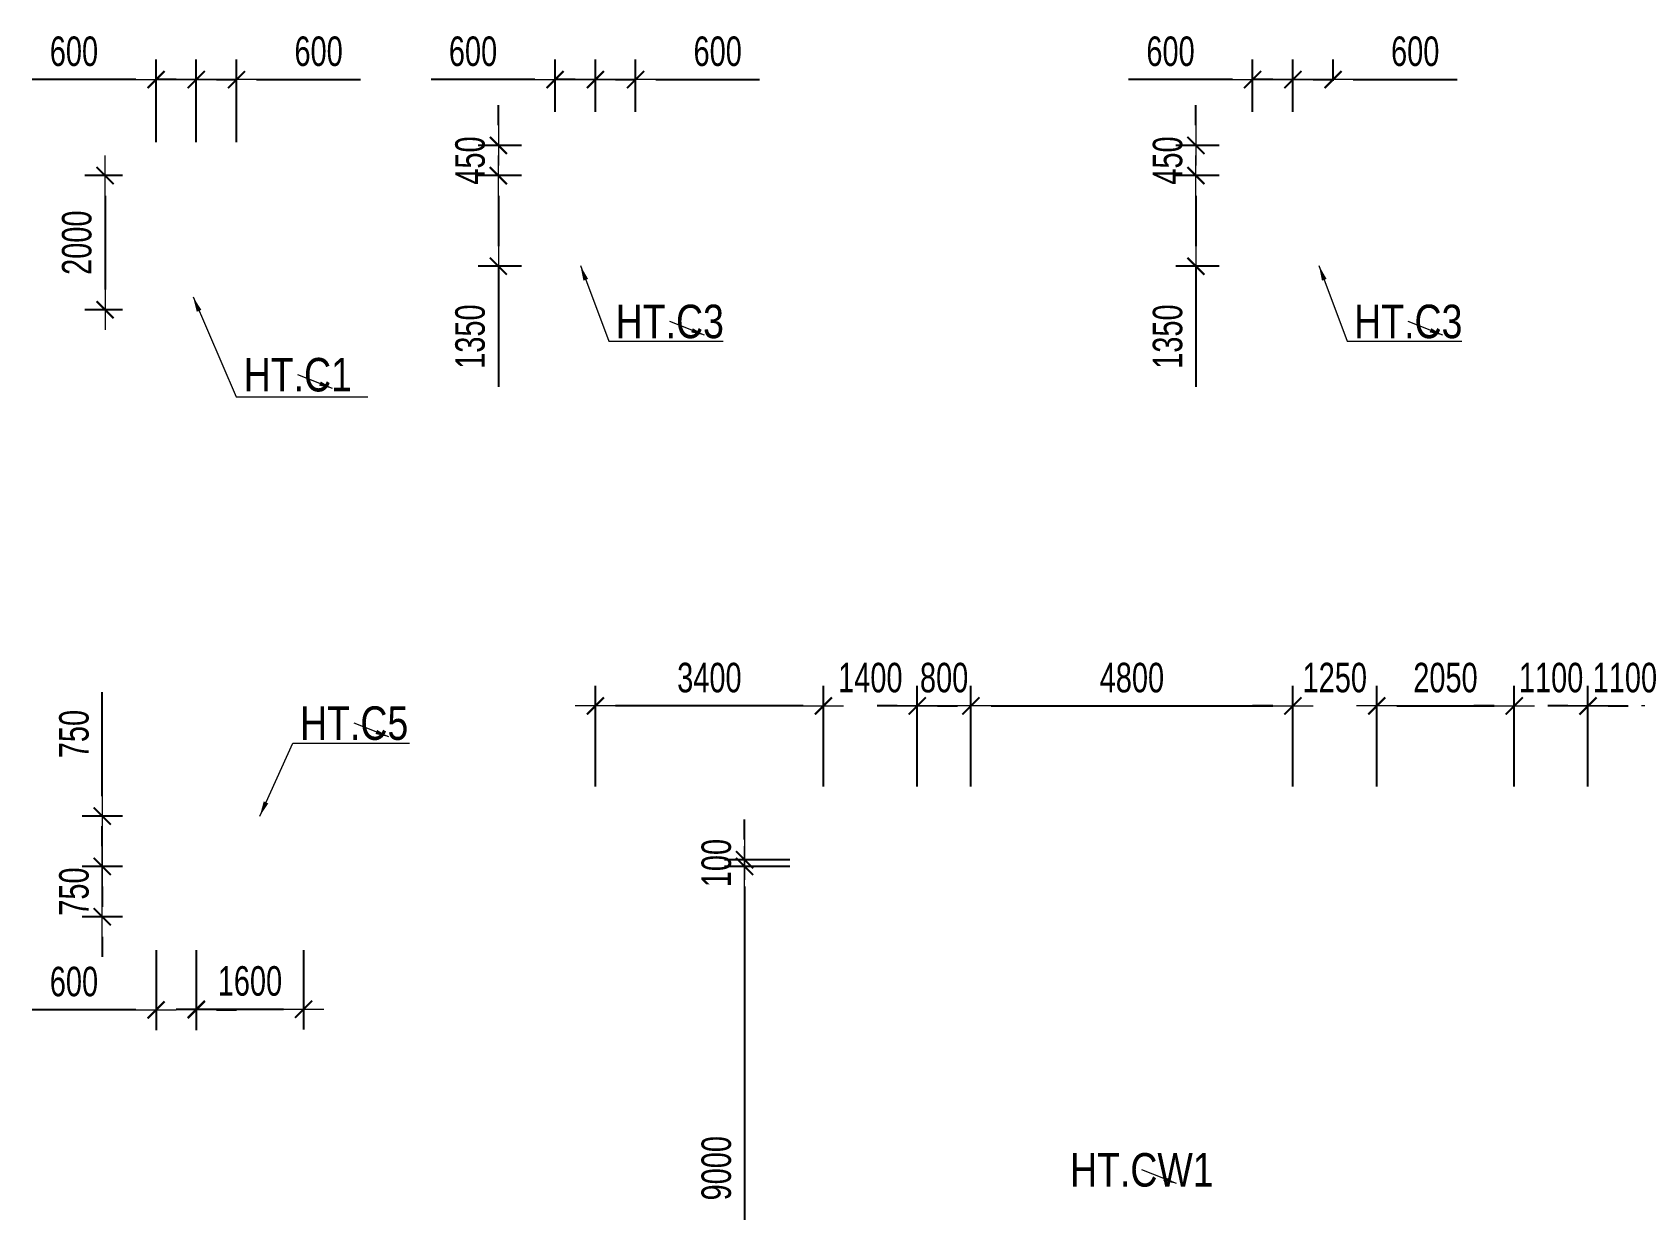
# Model space of a CAD drawing. Header units: millimetres. Extents: x -259680 to 699608, y -1281 to 104748.
# Drawn here: x 131951 to 155850, y 23078 to 40641 of the extents above; entities that cross this region are included whole.
import ezdxf
from ezdxf.enums import TextEntityAlignment as Align

# ---------------------------------------------------------------- set-up
doc = ezdxf.new("R2010")
doc.units = ezdxf.units.MM
doc.layers.get('0').update_dxf_attribs({"lineweight": 20})
doc.layers.get('Defpoints').update_dxf_attribs({"color": 151, "lineweight": 9})
for name, color, linetype, lineweight in [('$1$NDC_S_ANNO', 7, 'Continuous', 20), ('$1$NDC_S_BEAM NAME', 7, 'Continuous', 9), ('$1$NDC_S_DIM', 1, 'Continuous', 15), ('$1$NDC_S_VN TEXT', 7, 'Continuous', 20), ('NDC_S_DIM', 1, 'Continuous', 15)]:
    doc.layers.add(name, color=color, linetype=linetype, lineweight=lineweight)
doc.styles.add('$1$NDC_DIM', font='', dxfattribs={"width": 0.75})
doc.styles.add('$2$ARIAL', font='arial.ttf', dxfattribs={"width": 0.8})
doc.styles.add('NDC_DIM', font='', dxfattribs={"width": 0.75})
doc.styles.get('$1$NDC_DIM').set_extended_font_data('Dotum')
doc.styles.get('NDC_DIM').set_extended_font_data('Dotum')
doc.dimstyles.new('$0$NDC_dim_150', dxfattribs={"dimscale": 150, "dimtxt": 2.2, "dimasz": 1.5, "dimexe": 1.5, "dimexo": 2.5, "dimgap": 1, "dimtad": 1, "dimdec": 0, "dimzin": 0, "dimdsep": 46, "dimtxsty": '$1$NDC_DIM', "dimblk": '$1$DIMMARK', "dimcen": 0.09, "dimdle": 1.2, "dimclrd": 1, "dimclre": 1, "dimclrt": 3, "dimadec": 0, "dimazin": 0, "dimtfac": 1, "dimtdec": 0, "dimtix": 1, "dimtofl": 0, "dimtmove": 0, "dimatfit": 3, "dimfxl": 0, "dimtolj": 1, "dimtzin": 0, "dimarcsym": 0})
doc.dimstyles.new('$1$NDC_dim_iso', dxfattribs={"dimtxt": 2.2, "dimasz": 1, "dimexe": 1.5, "dimexo": 2.5, "dimgap": 1, "dimtad": 1, "dimdec": 0, "dimzin": 0, "dimdsep": 46, "dimtxsty": '$1$NDC_DIM', "dimblk": '$1$DIMMARK', "dimcen": 0.09, "dimdle": 1.2, "dimclrd": 1, "dimclre": 1, "dimclrt": 3, "dimadec": 0, "dimazin": 0, "dimtfac": 1, "dimtdec": 0, "dimtix": 1, "dimtofl": 0, "dimtmove": 0, "dimatfit": 3, "dimfxl": 0, "dimtolj": 1, "dimtzin": 0, "dimarcsym": 0})
doc.dimstyles.new('NDC_dim_200', dxfattribs={"dimscale": 200, "dimtxt": 2.2, "dimasz": 1.5, "dimexe": 1.5, "dimexo": 2.5, "dimgap": 1, "dimtad": 1, "dimdec": 0, "dimzin": 0, "dimdsep": 46, "dimtxsty": 'NDC_DIM', "dimblk": 'DIMMARK', "dimcen": 0.09, "dimdle": 1.2, "dimclrd": 1, "dimclre": 1, "dimclrt": 3, "dimadec": 0, "dimazin": 0, "dimtfac": 1, "dimtdec": 0, "dimtix": 1, "dimtofl": 0, "dimtmove": 0, "dimatfit": 3, "dimfxl": 0, "dimtolj": 1, "dimtzin": 0, "dimarcsym": 0})

# ---------------------------------------------------------------- blocks, each defined once
blk = doc.blocks.new('$1$DIMMARK')
at = {"layer": '$1$NDC_S_DIM', "color": 1}
blk.add_line((-1.5, 0), (1, 0), dxfattribs=at)
at = {"layer": '$1$NDC_S_DIM', "color": 2, "const_width": 0.1}
blk.add_lwpolyline([(-0.42, -0.42), (0.42, 0.42)], dxfattribs=at)
blk = doc.blocks.new('DIMMARK')
at = {"layer": 'NDC_S_DIM', "color": 1}
blk.add_line((-1.5, 0), (1, 0), dxfattribs=at)
at = {"layer": 'NDC_S_DIM', "color": 2, "const_width": 0.1}
blk.add_lwpolyline([(-0.424, -0.424), (0.424, 0.424)], dxfattribs=at)
blk = doc.blocks.new('*D852')
at = {"layer": 'Defpoints', "color": 0, "ltscale": 100, "transparency": 16777216}
for p in [(133800, 38500), (133040, 36500), (133800, 36500)]:
    blk.add_point(p, dxfattribs=at)
at = {"layer": 'NDC_S_DIM', "color": 1, "lineweight": -2, "ltscale": 100, "transparency": 16777216}
for p, q in [((133300, 38500), (132740, 38500)), ((133040, 38200), (133040, 36800)), ((133300, 36500), (132740, 36500))]:
    blk.add_line(p, q, dxfattribs=at)
at = {"layer": 'NDC_S_DIM', "color": 1, "lineweight": -2, "ltscale": 100, "transparency": 16777216, "xscale": 300, "yscale": 300, "zscale": 300}
for p, rotation in [((133040, 38500), 90), ((133040, 36500), 270)]:
    blk.add_blockref('DIMMARK', p, dxfattribs=dict(at, rotation=rotation))
at = {"layer": 'NDC_S_DIM', "color": 3, "ltscale": 100, "transparency": 16777216, "insert": (132620, 37500), "char_height": 440, "attachment_point": 5, "rotation": 90, "style": 'NDC_DIM'}
blk.add_mtext('\\A1;2000', dxfattribs=at)
blk = doc.blocks.new('*D853')
at = {"layer": 'Defpoints', "color": 0, "ltscale": 100, "transparency": 16777216}
for p in [(134400, 39932), (133800, 38500), (134400, 38500)]:
    blk.add_point(p, dxfattribs=at)
at = {"layer": 'NDC_S_DIM', "color": 1, "lineweight": -2, "ltscale": 100, "transparency": 16777216}
for p, q in [((133800, 39000), (133800, 40232)), ((134400, 39000), (134400, 40232)), ((133500, 39932), (131951, 39932)), ((134700, 39932), (135000, 39932))]:
    blk.add_line(p, q, dxfattribs=at)
at = {"layer": 'NDC_S_DIM', "color": 1, "lineweight": -2, "ltscale": 100, "transparency": 16777216, "xscale": 300, "yscale": 300, "zscale": 300}
blk.add_blockref('DIMMARK', (133800, 39932), dxfattribs=at)
at = {"layer": 'NDC_S_DIM', "color": 1, "lineweight": -2, "ltscale": 100, "transparency": 16777216, "xscale": 300, "yscale": 300, "zscale": 300, "rotation": 180}
blk.add_blockref('DIMMARK', (134400, 39932), dxfattribs=at)
at = {"layer": 'NDC_S_DIM', "color": 3, "ltscale": 100, "transparency": 16777216, "insert": (132576, 40352), "char_height": 440, "attachment_point": 5, "style": 'NDC_DIM'}
blk.add_mtext('\\A1;600', dxfattribs=at)
blk = doc.blocks.new('*D854')
at = {"layer": 'Defpoints', "color": 0, "ltscale": 100, "transparency": 16777216}
for p in [(135000, 39932), (134400, 38500), (135000, 38500)]:
    blk.add_point(p, dxfattribs=at)
at = {"layer": 'NDC_S_DIM', "color": 1, "lineweight": -2, "ltscale": 100, "transparency": 16777216}
for p, q in [((134400, 39000), (134400, 40232)), ((135000, 39000), (135000, 40232)), ((134100, 39932), (133800, 39932)), ((135300, 39932), (136849, 39932))]:
    blk.add_line(p, q, dxfattribs=at)
at = {"layer": 'NDC_S_DIM', "color": 1, "lineweight": -2, "ltscale": 100, "transparency": 16777216, "xscale": 300, "yscale": 300, "zscale": 300}
blk.add_blockref('DIMMARK', (134400, 39932), dxfattribs=at)
at = {"layer": 'NDC_S_DIM', "color": 1, "lineweight": -2, "ltscale": 100, "transparency": 16777216, "xscale": 300, "yscale": 300, "zscale": 300, "rotation": 180}
blk.add_blockref('DIMMARK', (135000, 39932), dxfattribs=at)
at = {"layer": 'NDC_S_DIM', "color": 3, "ltscale": 100, "transparency": 16777216, "insert": (136224, 40352), "char_height": 440, "attachment_point": 5, "style": 'NDC_DIM'}
blk.add_mtext('\\A1;600', dxfattribs=at)
blk = doc.blocks.new('*D855')
at = {"layer": 'Defpoints', "color": 0, "ltscale": 100, "transparency": 16777216}
for p in [(139750, 38950), (138904, 38500), (139750, 38500)]:
    blk.add_point(p, dxfattribs=at)
at = {"layer": 'NDC_S_DIM', "color": 1, "lineweight": -2, "ltscale": 100, "transparency": 16777216}
for p, q in [((138904, 39250), (138904, 39550)), ((139250, 38950), (138604, 38950)), ((139250, 38500), (138604, 38500)), ((138904, 38200), (138904, 37900))]:
    blk.add_line(p, q, dxfattribs=at)
at = {"layer": 'NDC_S_DIM', "color": 1, "lineweight": -2, "ltscale": 100, "transparency": 16777216, "xscale": 300, "yscale": 300, "zscale": 300}
for p, rotation in [((138904, 38950), 270), ((138904, 38500), 90)]:
    blk.add_blockref('DIMMARK', p, dxfattribs=dict(at, rotation=rotation))
at = {"layer": 'NDC_S_DIM', "color": 3, "ltscale": 100, "transparency": 16777216, "insert": (138484, 38725), "char_height": 440, "attachment_point": 5, "rotation": 90, "style": 'NDC_DIM'}
blk.add_mtext('\\A1;450', dxfattribs=at)
blk = doc.blocks.new('*D856')
at = {"layer": 'Defpoints', "color": 0, "ltscale": 100, "transparency": 16777216}
for p in [(139750, 38500), (138904, 37150), (139750, 37150)]:
    blk.add_point(p, dxfattribs=at)
at = {"layer": 'NDC_S_DIM', "color": 1, "lineweight": -2, "ltscale": 100, "transparency": 16777216}
for p, q in [((139250, 38500), (138604, 38500)), ((138904, 38200), (138904, 37450)), ((139250, 37150), (138604, 37150)), ((138904, 37150), (138904, 35350))]:
    blk.add_line(p, q, dxfattribs=at)
at = {"layer": 'NDC_S_DIM', "color": 1, "lineweight": -2, "ltscale": 100, "transparency": 16777216, "xscale": 300, "yscale": 300, "zscale": 300}
for p, rotation in [((138904, 38500), 90), ((138904, 37150), 270)]:
    blk.add_blockref('DIMMARK', p, dxfattribs=dict(at, rotation=rotation))
at = {"layer": 'NDC_S_DIM', "color": 3, "ltscale": 100, "transparency": 16777216, "insert": (138484, 36100), "char_height": 440, "attachment_point": 5, "rotation": 90, "style": 'NDC_DIM'}
blk.add_mtext('\\A1;1350', dxfattribs=at)
blk = doc.blocks.new('*D857')
at = {"layer": 'Defpoints', "color": 0, "ltscale": 100, "transparency": 16777216}
for p in [(140350, 39932), (139750, 38950), (140350, 38950)]:
    blk.add_point(p, dxfattribs=at)
at = {"layer": 'NDC_S_DIM', "color": 1, "lineweight": -2, "ltscale": 100, "transparency": 16777216}
for p, q in [((139750, 39450), (139750, 40232)), ((140350, 39450), (140350, 40232)), ((139450, 39932), (137901, 39932)), ((140650, 39932), (140950, 39932))]:
    blk.add_line(p, q, dxfattribs=at)
at = {"layer": 'NDC_S_DIM', "color": 1, "lineweight": -2, "ltscale": 100, "transparency": 16777216, "xscale": 300, "yscale": 300, "zscale": 300}
blk.add_blockref('DIMMARK', (139750, 39932), dxfattribs=at)
at = {"layer": 'NDC_S_DIM', "color": 1, "lineweight": -2, "ltscale": 100, "transparency": 16777216, "xscale": 300, "yscale": 300, "zscale": 300, "rotation": 180}
blk.add_blockref('DIMMARK', (140350, 39932), dxfattribs=at)
at = {"layer": 'NDC_S_DIM', "color": 3, "ltscale": 100, "transparency": 16777216, "insert": (138526, 40352), "char_height": 440, "attachment_point": 5, "style": 'NDC_DIM'}
blk.add_mtext('\\A1;600', dxfattribs=at)
blk = doc.blocks.new('*D858')
at = {"layer": 'Defpoints', "color": 0, "ltscale": 100, "transparency": 16777216}
for p in [(140950, 39932), (140350, 38950), (140950, 38950)]:
    blk.add_point(p, dxfattribs=at)
at = {"layer": 'NDC_S_DIM', "color": 1, "lineweight": -2, "ltscale": 100, "transparency": 16777216}
for p, q in [((140350, 39450), (140350, 40232)), ((140950, 39450), (140950, 40232)), ((140050, 39932), (139750, 39932)), ((141250, 39932), (142799, 39932))]:
    blk.add_line(p, q, dxfattribs=at)
at = {"layer": 'NDC_S_DIM', "color": 1, "lineweight": -2, "ltscale": 100, "transparency": 16777216, "xscale": 300, "yscale": 300, "zscale": 300}
blk.add_blockref('DIMMARK', (140350, 39932), dxfattribs=at)
at = {"layer": 'NDC_S_DIM', "color": 1, "lineweight": -2, "ltscale": 100, "transparency": 16777216, "xscale": 300, "yscale": 300, "zscale": 300, "rotation": 180}
blk.add_blockref('DIMMARK', (140950, 39932), dxfattribs=at)
at = {"layer": 'NDC_S_DIM', "color": 3, "ltscale": 100, "transparency": 16777216, "insert": (142174, 40352), "char_height": 440, "attachment_point": 5, "style": 'NDC_DIM'}
blk.add_mtext('\\A1;600', dxfattribs=at)
blk = doc.blocks.new('*D859')
at = {"layer": 'Defpoints', "color": 0, "ltscale": 100, "transparency": 16777216}
for p in [(150150, 38950), (149304, 38500), (150150, 38500)]:
    blk.add_point(p, dxfattribs=at)
at = {"layer": 'NDC_S_DIM', "color": 1, "lineweight": -2, "ltscale": 100, "transparency": 16777216}
for p, q in [((149304, 39250), (149304, 39550)), ((149650, 38950), (149004, 38950)), ((149650, 38500), (149004, 38500)), ((149304, 38200), (149304, 37900))]:
    blk.add_line(p, q, dxfattribs=at)
at = {"layer": 'NDC_S_DIM', "color": 1, "lineweight": -2, "ltscale": 100, "transparency": 16777216, "xscale": 300, "yscale": 300, "zscale": 300}
for p, rotation in [((149304, 38950), 270), ((149304, 38500), 90)]:
    blk.add_blockref('DIMMARK', p, dxfattribs=dict(at, rotation=rotation))
at = {"layer": 'NDC_S_DIM', "color": 3, "ltscale": 100, "transparency": 16777216, "insert": (148884, 38725), "char_height": 440, "attachment_point": 5, "rotation": 90, "style": 'NDC_DIM'}
blk.add_mtext('\\A1;450', dxfattribs=at)
blk = doc.blocks.new('*D860')
at = {"layer": 'Defpoints', "color": 0, "ltscale": 100, "transparency": 16777216}
for p in [(150150, 38500), (149304, 37150), (150150, 37150)]:
    blk.add_point(p, dxfattribs=at)
at = {"layer": 'NDC_S_DIM', "color": 1, "lineweight": -2, "ltscale": 100, "transparency": 16777216}
for p, q in [((149650, 38500), (149004, 38500)), ((149304, 38200), (149304, 37450)), ((149650, 37150), (149004, 37150)), ((149304, 37150), (149304, 35350))]:
    blk.add_line(p, q, dxfattribs=at)
at = {"layer": 'NDC_S_DIM', "color": 1, "lineweight": -2, "ltscale": 100, "transparency": 16777216, "xscale": 300, "yscale": 300, "zscale": 300}
for p, rotation in [((149304, 38500), 90), ((149304, 37150), 270)]:
    blk.add_blockref('DIMMARK', p, dxfattribs=dict(at, rotation=rotation))
at = {"layer": 'NDC_S_DIM', "color": 3, "ltscale": 100, "transparency": 16777216, "insert": (148884, 36100), "char_height": 440, "attachment_point": 5, "rotation": 90, "style": 'NDC_DIM'}
blk.add_mtext('\\A1;1350', dxfattribs=at)
blk = doc.blocks.new('*D861')
at = {"layer": 'Defpoints', "color": 0, "ltscale": 100, "transparency": 16777216}
for p in [(150750, 39932), (150150, 38950), (150750, 38950)]:
    blk.add_point(p, dxfattribs=at)
at = {"layer": 'NDC_S_DIM', "color": 1, "lineweight": -2, "ltscale": 100, "transparency": 16777216}
for p, q in [((150150, 39450), (150150, 40232)), ((150750, 39450), (150750, 40232)), ((149850, 39932), (148301, 39932)), ((151050, 39932), (151350, 39932))]:
    blk.add_line(p, q, dxfattribs=at)
at = {"layer": 'NDC_S_DIM', "color": 1, "lineweight": -2, "ltscale": 100, "transparency": 16777216, "xscale": 300, "yscale": 300, "zscale": 300}
blk.add_blockref('DIMMARK', (150150, 39932), dxfattribs=at)
at = {"layer": 'NDC_S_DIM', "color": 1, "lineweight": -2, "ltscale": 100, "transparency": 16777216, "xscale": 300, "yscale": 300, "zscale": 300, "rotation": 180}
blk.add_blockref('DIMMARK', (150750, 39932), dxfattribs=at)
at = {"layer": 'NDC_S_DIM', "color": 3, "ltscale": 100, "transparency": 16777216, "insert": (148926, 40352), "char_height": 440, "attachment_point": 5, "style": 'NDC_DIM'}
blk.add_mtext('\\A1;600', dxfattribs=at)
blk = doc.blocks.new('*D862')
at = {"layer": 'Defpoints', "color": 0, "ltscale": 100, "transparency": 16777216}
for p in [(151350, 39932), (150750, 39413), (151350, 39413)]:
    blk.add_point(p, dxfattribs=at)
at = {"layer": 'NDC_S_DIM', "color": 1, "lineweight": -2, "ltscale": 100, "transparency": 16777216}
for p, q in [((150750, 39913), (150750, 40232)), ((151350, 39913), (151350, 40232)), ((150450, 39932), (150150, 39932)), ((151650, 39932), (153199, 39932))]:
    blk.add_line(p, q, dxfattribs=at)
at = {"layer": 'NDC_S_DIM', "color": 1, "lineweight": -2, "ltscale": 100, "transparency": 16777216, "xscale": 300, "yscale": 300, "zscale": 300}
blk.add_blockref('DIMMARK', (150750, 39932), dxfattribs=at)
at = {"layer": 'NDC_S_DIM', "color": 1, "lineweight": -2, "ltscale": 100, "transparency": 16777216, "xscale": 300, "yscale": 300, "zscale": 300, "rotation": 180}
blk.add_blockref('DIMMARK', (151350, 39932), dxfattribs=at)
at = {"layer": 'NDC_S_DIM', "color": 3, "ltscale": 100, "transparency": 16777216, "insert": (152574, 40352), "char_height": 440, "attachment_point": 5, "style": 'NDC_DIM'}
blk.add_mtext('\\A1;600', dxfattribs=at)
blk = doc.blocks.new('*D878')
at = {"layer": 'Defpoints', "color": 0, "ltscale": 100, "transparency": 16777216}
for p in [(133800, 27450), (134400, 27450), (134400, 26061)]:
    blk.add_point(p, dxfattribs=at)
at = {"layer": 'NDC_S_DIM', "color": 1, "lineweight": -2, "ltscale": 100, "transparency": 16777216}
for p, q in [((133800, 26950), (133800, 25761)), ((134400, 26950), (134400, 25761)), ((133500, 26061), (131951, 26061)), ((134700, 26061), (135000, 26061))]:
    blk.add_line(p, q, dxfattribs=at)
at = {"layer": 'NDC_S_DIM', "color": 1, "lineweight": -2, "ltscale": 100, "transparency": 16777216, "xscale": 300, "yscale": 300, "zscale": 300}
blk.add_blockref('DIMMARK', (133800, 26061), dxfattribs=at)
at = {"layer": 'NDC_S_DIM', "color": 1, "lineweight": -2, "ltscale": 100, "transparency": 16777216, "xscale": 300, "yscale": 300, "zscale": 300, "rotation": 180}
blk.add_blockref('DIMMARK', (134400, 26061), dxfattribs=at)
at = {"layer": 'NDC_S_DIM', "color": 3, "ltscale": 100, "transparency": 16777216, "insert": (132576, 26481), "char_height": 440, "attachment_point": 5, "style": 'NDC_DIM'}
blk.add_mtext('\\A1;600', dxfattribs=at)
blk = doc.blocks.new('*D879')
at = {"layer": 'Defpoints', "color": 0, "ltscale": 100, "transparency": 16777216}
for p in [(134400, 27450), (136000, 27450), (136000, 26070)]:
    blk.add_point(p, dxfattribs=at)
at = {"layer": 'NDC_S_DIM', "color": 1, "lineweight": -2, "ltscale": 100, "transparency": 16777216}
for p, q in [((134400, 26950), (134400, 25770)), ((136000, 26950), (136000, 25770)), ((134700, 26070), (135700, 26070))]:
    blk.add_line(p, q, dxfattribs=at)
at = {"layer": 'NDC_S_DIM', "color": 1, "lineweight": -2, "ltscale": 100, "transparency": 16777216, "xscale": 300, "yscale": 300, "zscale": 300, "rotation": 180}
blk.add_blockref('DIMMARK', (134400, 26070), dxfattribs=at)
at = {"layer": 'NDC_S_DIM', "color": 1, "lineweight": -2, "ltscale": 100, "transparency": 16777216, "xscale": 300, "yscale": 300, "zscale": 300}
blk.add_blockref('DIMMARK', (136000, 26070), dxfattribs=at)
at = {"layer": 'NDC_S_DIM', "color": 3, "ltscale": 100, "transparency": 16777216, "insert": (135200, 26490), "char_height": 440, "attachment_point": 5, "style": 'NDC_DIM'}
blk.add_mtext('\\A1;1600', dxfattribs=at)
blk = doc.blocks.new('*D880')
at = {"layer": 'Defpoints', "color": 0, "ltscale": 100, "transparency": 16777216}
for p in [(132998, 28950), (133800, 28950), (133800, 28200)]:
    blk.add_point(p, dxfattribs=at)
at = {"layer": 'NDC_S_DIM', "color": 1, "lineweight": -2, "ltscale": 100, "transparency": 16777216}
for p, q in [((132998, 29250), (132998, 30799)), ((133300, 28950), (132698, 28950)), ((133300, 28200), (132698, 28200)), ((132998, 27900), (132998, 27600))]:
    blk.add_line(p, q, dxfattribs=at)
at = {"layer": 'NDC_S_DIM', "color": 1, "lineweight": -2, "ltscale": 100, "transparency": 16777216, "xscale": 300, "yscale": 300, "zscale": 300}
for p, rotation in [((132998, 28950), 270), ((132998, 28200), 90)]:
    blk.add_blockref('DIMMARK', p, dxfattribs=dict(at, rotation=rotation))
at = {"layer": 'NDC_S_DIM', "color": 3, "ltscale": 100, "transparency": 16777216, "insert": (132578, 30174), "char_height": 440, "attachment_point": 5, "rotation": 90, "style": 'NDC_DIM'}
blk.add_mtext('\\A1;750', dxfattribs=at)
blk = doc.blocks.new('*D881')
at = {"layer": 'Defpoints', "color": 0, "ltscale": 100, "transparency": 16777216}
for p in [(133800, 28200), (132998, 27450), (133800, 27450)]:
    blk.add_point(p, dxfattribs=at)
at = {"layer": 'NDC_S_DIM', "color": 1, "lineweight": -2, "ltscale": 100, "transparency": 16777216}
for p, q in [((132998, 28500), (132998, 28800)), ((133300, 28200), (132698, 28200)), ((133300, 27450), (132698, 27450)), ((132998, 27150), (132998, 26850))]:
    blk.add_line(p, q, dxfattribs=at)
at = {"layer": 'NDC_S_DIM', "color": 1, "lineweight": -2, "ltscale": 100, "transparency": 16777216, "xscale": 300, "yscale": 300, "zscale": 300}
for p, rotation in [((132998, 28200), 270), ((132998, 27450), 90)]:
    blk.add_blockref('DIMMARK', p, dxfattribs=dict(at, rotation=rotation))
at = {"layer": 'NDC_S_DIM', "color": 3, "ltscale": 100, "transparency": 16777216, "insert": (132578, 27825), "char_height": 440, "attachment_point": 5, "rotation": 90, "style": 'NDC_DIM'}
blk.add_mtext('\\A1;750', dxfattribs=at)
blk = doc.blocks.new('*D556')
at = {"layer": 'Defpoints', "color": 0, "ltscale": 100, "transparency": 16777216}
for p in [(140350, 30593), (140350, 28300), (143750, 28300)]:
    blk.add_point(p, dxfattribs=at)
at = {"layer": 'NDC_S_DIM', "color": 1, "lineweight": -2, "ltscale": 100, "transparency": 16777216}
for p, q in [((140350, 29393), (140350, 30893)), ((143750, 29393), (143750, 30893)), ((143450, 30593), (140650, 30593))]:
    blk.add_line(p, q, dxfattribs=at)
at = {"layer": 'NDC_S_DIM', "color": 1, "lineweight": -2, "ltscale": 100, "transparency": 16777216, "xscale": 300, "yscale": 300, "zscale": 300, "rotation": 180}
blk.add_blockref('DIMMARK', (140350, 30593), dxfattribs=at)
at = {"layer": 'NDC_S_DIM', "color": 1, "lineweight": -2, "ltscale": 100, "transparency": 16777216, "xscale": 300, "yscale": 300, "zscale": 300}
blk.add_blockref('DIMMARK', (143750, 30593), dxfattribs=at)
at = {"layer": 'NDC_S_DIM', "color": 3, "ltscale": 100, "transparency": 16777216, "insert": (142050, 31013), "char_height": 440, "attachment_point": 5, "style": 'NDC_DIM'}
blk.add_mtext('\\A1;3400', dxfattribs=at)
blk = doc.blocks.new('*D557')
at = {"layer": 'Defpoints', "color": 0, "ltscale": 100, "transparency": 16777216}
for p in [(145150, 30593), (143750, 28300), (145150, 28300)]:
    blk.add_point(p, dxfattribs=at)
at = {"layer": 'NDC_S_DIM', "color": 1, "lineweight": -2, "ltscale": 100, "transparency": 16777216}
for p, q in [((143750, 29393), (143750, 30893)), ((145150, 29393), (145150, 30893)), ((143450, 30593), (143150, 30593)), ((145450, 30593), (145750, 30593))]:
    blk.add_line(p, q, dxfattribs=at)
at = {"layer": 'NDC_S_DIM', "color": 1, "lineweight": -2, "ltscale": 100, "transparency": 16777216, "xscale": 300, "yscale": 300, "zscale": 300}
blk.add_blockref('DIMMARK', (143750, 30593), dxfattribs=at)
at = {"layer": 'NDC_S_DIM', "color": 1, "lineweight": -2, "ltscale": 100, "transparency": 16777216, "xscale": 300, "yscale": 300, "zscale": 300, "rotation": 180}
blk.add_blockref('DIMMARK', (145150, 30593), dxfattribs=at)
at = {"layer": 'NDC_S_DIM', "color": 3, "ltscale": 100, "transparency": 16777216, "insert": (144450, 31013), "char_height": 440, "attachment_point": 5, "style": 'NDC_DIM'}
blk.add_mtext('\\A1;1400', dxfattribs=at)
blk = doc.blocks.new('*D558')
at = {"layer": 'Defpoints', "color": 0, "ltscale": 100, "transparency": 16777216}
for p in [(152000, 30593), (150750, 28300), (152000, 28300)]:
    blk.add_point(p, dxfattribs=at)
at = {"layer": 'NDC_S_DIM', "color": 1, "lineweight": -2, "ltscale": 100, "transparency": 16777216}
for p, q in [((150750, 29393), (150750, 30893)), ((152000, 29393), (152000, 30893)), ((150450, 30593), (150150, 30593)), ((152300, 30593), (152600, 30593))]:
    blk.add_line(p, q, dxfattribs=at)
at = {"layer": 'NDC_S_DIM', "color": 1, "lineweight": -2, "ltscale": 100, "transparency": 16777216, "xscale": 300, "yscale": 300, "zscale": 300}
blk.add_blockref('DIMMARK', (150750, 30593), dxfattribs=at)
at = {"layer": 'NDC_S_DIM', "color": 1, "lineweight": -2, "ltscale": 100, "transparency": 16777216, "xscale": 300, "yscale": 300, "zscale": 300, "rotation": 180}
blk.add_blockref('DIMMARK', (152000, 30593), dxfattribs=at)
at = {"layer": 'NDC_S_DIM', "color": 3, "ltscale": 100, "transparency": 16777216, "insert": (151375, 31013), "char_height": 440, "attachment_point": 5, "style": 'NDC_DIM'}
blk.add_mtext('\\A1;1250', dxfattribs=at)
blk = doc.blocks.new('*D559')
at = {"layer": 'Defpoints', "color": 0, "ltscale": 100, "transparency": 16777216}
for p in [(154050, 30593), (152000, 28300), (154050, 28300)]:
    blk.add_point(p, dxfattribs=at)
at = {"layer": 'NDC_S_DIM', "color": 1, "lineweight": -2, "ltscale": 100, "transparency": 16777216}
for p, q in [((152000, 29393), (152000, 30893)), ((154050, 29393), (154050, 30893)), ((152300, 30593), (153750, 30593))]:
    blk.add_line(p, q, dxfattribs=at)
at = {"layer": 'NDC_S_DIM', "color": 1, "lineweight": -2, "ltscale": 100, "transparency": 16777216, "xscale": 300, "yscale": 300, "zscale": 300, "rotation": 180}
blk.add_blockref('DIMMARK', (152000, 30593), dxfattribs=at)
at = {"layer": 'NDC_S_DIM', "color": 1, "lineweight": -2, "ltscale": 100, "transparency": 16777216, "xscale": 300, "yscale": 300, "zscale": 300}
blk.add_blockref('DIMMARK', (154050, 30593), dxfattribs=at)
at = {"layer": 'NDC_S_DIM', "color": 3, "ltscale": 100, "transparency": 16777216, "insert": (153025, 31013), "char_height": 440, "attachment_point": 5, "style": 'NDC_DIM'}
blk.add_mtext('\\A1;2050', dxfattribs=at)
blk = doc.blocks.new('*D560')
at = {"layer": 'Defpoints', "color": 0, "ltscale": 100, "transparency": 16777216}
for p in [(155150, 30593), (154050, 28300), (155150, 28300)]:
    blk.add_point(p, dxfattribs=at)
at = {"layer": 'NDC_S_DIM', "color": 1, "lineweight": -2, "ltscale": 100, "transparency": 16777216}
for p, q in [((154050, 29393), (154050, 30893)), ((155150, 29393), (155150, 30893)), ((153750, 30593), (153450, 30593)), ((155450, 30593), (155750, 30593))]:
    blk.add_line(p, q, dxfattribs=at)
at = {"layer": 'NDC_S_DIM', "color": 1, "lineweight": -2, "ltscale": 100, "transparency": 16777216, "xscale": 300, "yscale": 300, "zscale": 300}
blk.add_blockref('DIMMARK', (154050, 30593), dxfattribs=at)
at = {"layer": 'NDC_S_DIM', "color": 1, "lineweight": -2, "ltscale": 100, "transparency": 16777216, "xscale": 300, "yscale": 300, "zscale": 300, "rotation": 180}
blk.add_blockref('DIMMARK', (155150, 30593), dxfattribs=at)
at = {"layer": 'NDC_S_DIM', "color": 3, "ltscale": 100, "transparency": 16777216, "insert": (154600, 31013), "char_height": 440, "attachment_point": 5, "style": 'NDC_DIM'}
blk.add_mtext('\\A1;1100', dxfattribs=at)
blk = doc.blocks.new('*D561')
at = {"layer": 'Defpoints', "color": 0, "ltscale": 100, "transparency": 16777216}
for p in [(156250, 30593), (155150, 28300), (156250, 28300)]:
    blk.add_point(p, dxfattribs=at)
at = {"layer": 'NDC_S_DIM', "color": 1, "lineweight": -2, "ltscale": 100, "transparency": 16777216}
for p, q in [((155150, 29393), (155150, 30893)), ((156250, 29393), (156250, 30893)), ((154850, 30593), (154550, 30593)), ((156550, 30593), (156850, 30593))]:
    blk.add_line(p, q, dxfattribs=at)
at = {"layer": 'NDC_S_DIM', "color": 1, "lineweight": -2, "ltscale": 100, "transparency": 16777216, "xscale": 300, "yscale": 300, "zscale": 300}
blk.add_blockref('DIMMARK', (155150, 30593), dxfattribs=at)
at = {"layer": 'NDC_S_DIM', "color": 1, "lineweight": -2, "ltscale": 100, "transparency": 16777216, "xscale": 300, "yscale": 300, "zscale": 300, "rotation": 180}
blk.add_blockref('DIMMARK', (156250, 30593), dxfattribs=at)
at = {"layer": 'NDC_S_DIM', "color": 3, "ltscale": 100, "transparency": 16777216, "insert": (155700, 31013), "char_height": 440, "attachment_point": 5, "style": 'NDC_DIM'}
blk.add_mtext('\\A1;1100', dxfattribs=at)
blk = doc.blocks.new('*D585')
at = {"layer": 'Defpoints', "color": 0, "ltscale": 100, "transparency": 16777216}
for p in [(143750, 28300), (142575, 28200), (143750, 28200)]:
    blk.add_point(p, dxfattribs=at)
at = {"layer": 'NDC_S_DIM', "color": 1, "lineweight": -2, "ltscale": 100, "transparency": 16777216}
for p, q in [((142575, 28600), (142575, 28900)), ((143250, 28300), (142275, 28300)), ((143250, 28200), (142275, 28200)), ((142575, 27900), (142575, 27600))]:
    blk.add_line(p, q, dxfattribs=at)
at = {"layer": 'NDC_S_DIM', "color": 1, "lineweight": -2, "ltscale": 100, "transparency": 16777216, "xscale": 300, "yscale": 300, "zscale": 300}
for p, rotation in [((142575, 28300), 270), ((142575, 28200), 90)]:
    blk.add_blockref('DIMMARK', p, dxfattribs=dict(at, rotation=rotation))
at = {"layer": 'NDC_S_DIM', "color": 3, "ltscale": 100, "transparency": 16777216, "insert": (142155, 28250), "char_height": 440, "attachment_point": 5, "rotation": 90, "style": 'NDC_DIM'}
blk.add_mtext('\\A1;100', dxfattribs=at)
blk = doc.blocks.new('*D586')
at = {"layer": 'Defpoints', "color": 0, "ltscale": 100, "transparency": 16777216}
for p in [(143750, 28200), (142575, 19200), (143750, 19200)]:
    blk.add_point(p, dxfattribs=at)
at = {"layer": 'NDC_S_DIM', "color": 1, "lineweight": -2, "ltscale": 100, "transparency": 16777216}
for p, q in [((143250, 28200), (142275, 28200)), ((142575, 27900), (142575, 19500)), ((143250, 19200), (142275, 19200))]:
    blk.add_line(p, q, dxfattribs=at)
at = {"layer": 'NDC_S_DIM', "color": 1, "lineweight": -2, "ltscale": 100, "transparency": 16777216, "xscale": 300, "yscale": 300, "zscale": 300}
for p, rotation in [((142575, 28200), 90), ((142575, 19200), 270)]:
    blk.add_blockref('DIMMARK', p, dxfattribs=dict(at, rotation=rotation))
at = {"layer": 'NDC_S_DIM', "color": 3, "ltscale": 100, "transparency": 16777216, "insert": (142155, 23700), "char_height": 440, "attachment_point": 5, "rotation": 90, "style": 'NDC_DIM'}
blk.add_mtext('\\A1;9000', dxfattribs=at)
blk = doc.blocks.new('*D1173')
at = {"layer": 'Defpoints', "color": 0, "ltscale": 100, "transparency": 16777216}
for p in [(145950, 30593), (145150, 28300), (145950, 28300)]:
    blk.add_point(p, dxfattribs=at)
at = {"layer": 'NDC_S_DIM', "color": 1, "lineweight": -2, "ltscale": 100, "transparency": 16777216}
for p, q in [((145150, 29393), (145150, 30893)), ((145950, 29393), (145950, 30893)), ((144850, 30593), (144550, 30593)), ((146250, 30593), (146550, 30593))]:
    blk.add_line(p, q, dxfattribs=at)
at = {"layer": 'NDC_S_DIM', "color": 1, "lineweight": -2, "ltscale": 100, "transparency": 16777216, "xscale": 300, "yscale": 300, "zscale": 300}
blk.add_blockref('DIMMARK', (145150, 30593), dxfattribs=at)
at = {"layer": 'NDC_S_DIM', "color": 1, "lineweight": -2, "ltscale": 100, "transparency": 16777216, "xscale": 300, "yscale": 300, "zscale": 300, "rotation": 180}
blk.add_blockref('DIMMARK', (145950, 30593), dxfattribs=at)
at = {"layer": 'NDC_S_DIM', "color": 3, "ltscale": 100, "transparency": 16777216, "insert": (145550, 31013), "char_height": 440, "attachment_point": 5, "style": 'NDC_DIM'}
blk.add_mtext('\\A1;800', dxfattribs=at)
blk = doc.blocks.new('*D1174')
at = {"layer": 'Defpoints', "color": 0, "ltscale": 100, "transparency": 16777216}
for p in [(150750, 30593), (145950, 28300), (150750, 28300)]:
    blk.add_point(p, dxfattribs=at)
at = {"layer": 'NDC_S_DIM', "color": 1, "lineweight": -2, "ltscale": 100, "transparency": 16777216}
for p, q in [((145950, 29393), (145950, 30893)), ((150750, 29393), (150750, 30893)), ((146250, 30593), (150450, 30593))]:
    blk.add_line(p, q, dxfattribs=at)
at = {"layer": 'NDC_S_DIM', "color": 1, "lineweight": -2, "ltscale": 100, "transparency": 16777216, "xscale": 300, "yscale": 300, "zscale": 300, "rotation": 180}
blk.add_blockref('DIMMARK', (145950, 30593), dxfattribs=at)
at = {"layer": 'NDC_S_DIM', "color": 1, "lineweight": -2, "ltscale": 100, "transparency": 16777216, "xscale": 300, "yscale": 300, "zscale": 300}
blk.add_blockref('DIMMARK', (150750, 30593), dxfattribs=at)
at = {"layer": 'NDC_S_DIM', "color": 3, "ltscale": 100, "transparency": 16777216, "insert": (148350, 31013), "char_height": 440, "attachment_point": 5, "style": 'NDC_DIM'}
blk.add_mtext('\\A1;4800', dxfattribs=at)
blk = doc.blocks.new('*U214')
at = {"layer": '$1$NDC_S_ANNO', "ltscale": 0.8, "style": '$2$ARIAL', "width": 0.8, "flags": 1}
blk.add_attdef('CHU_THICH', text='', height=2.5, dxfattribs=at).set_placement((0, 0), align=Align.MIDDLE_CENTER)
at = {"layer": '$1$NDC_S_ANNO', "ltscale": 0.8, "style": '$2$ARIAL', "width": 0.8}
blk.add_attdef('TEN', text='', height=2.5, dxfattribs=at).set_placement((-2.58, 1.03), align=Align.MIDDLE_CENTER)
at = {"layer": 'Defpoints'}
blk.add_leader([(0, 0), (-2.58, 1.03)], dimstyle='$1$NDC_dim_iso', override={"dimgap": 0.625, "dimtad": 0}, dxfattribs=at)
blk = doc.blocks.new('$0$co t check')
at = {"layer": '$1$NDC_S_BEAM NAME', "xscale": 200, "yscale": 200, "zscale": 200}
blk.add_blockref('*U214', (146973, 23470), dxfattribs=at).add_auto_attribs({'TEN': 'HT.CW1'})
at = {"layer": '$1$NDC_S_VN TEXT', "xscale": 200, "yscale": 200, "zscale": 200}
for p, values in [((139935, 36120), {'TEN': 'HT.C3'}), ((150946, 36120), {'TEN': 'HT.C3'}), ((134389, 35326), {'TEN': 'HT.C1'}), ((135229, 30131), {'TEN': 'HT.C5'})]:
    blk.add_blockref('*U214', p, dxfattribs=at).add_auto_attribs(values)
for points in [[(138087, 37158), (138510, 36033), (140215, 36033)], [(149098, 37158), (149521, 36033), (151226, 36033)], [(132312, 36691), (132955, 35200), (134918, 35200)], [(133306, 28950), (133798, 30039), (135537, 30039)]]:
    blk.add_leader(points, dimstyle='$0$NDC_dim_150', override={"dimgap": 1, "dimtad": 0})

msp = doc.modelspace()

# ---------------------------------------------------------------- block references
at = {"layer": '$1$NDC_S_DIM'}
msp.add_blockref('$0$co t check', (2040.6, 0), dxfattribs=at)

# ---------------------------------------------------------------- dimensions: what is measured, and where the dimension line sits
at = {"layer": 'NDC_S_DIM', "ltscale": 100}
for base, p1, p2, picture, middle in [((134400, 39932), (133800, 38500), (134400, 38500), '*D853', (132575.7, 39932)), ((135000, 39932), (134400, 38500), (135000, 38500), '*D854', (136224.3, 39932)), ((140350, 39932), (139750, 38950), (140350, 38950), '*D857', (138525.7, 39932)), ((140950, 39932), (140350, 38950), (140950, 38950), '*D858', (142174.3, 39932)), ((150750, 39932), (150150, 38950), (150750, 38950), '*D861', (148925.7, 39932)), ((151350, 39932), (150750, 39413.2), (151350, 39413.2), '*D862', (152574.3, 39932)), ((134400, 26060.8), (133800, 27450), (134400, 27450), '*D878', (132575.7, 26060.8))]:
    dim = msp.add_linear_dim(base=base, p1=p1, p2=p2, dimstyle='NDC_dim_200', dxfattribs=at)
    dim.commit()
    dim.dimension.update_dxf_attribs({"geometry": picture, "text_midpoint": middle, "dimtype": 160})
for base, p1, p2, picture, middle in [((138903.6, 38500), (139750, 38950), (139750, 38500), '*D855', (138483.6, 38725)), ((149303.6, 38500), (150150, 38950), (150150, 38500), '*D859', (148883.6, 38725)), ((133039.9, 36500), (133800, 38500), (133800, 36500), '*D852', (132619.9, 37500)), ((132997.9, 27450), (133800, 28200), (133800, 27450), '*D881', (132577.9, 27825)), ((142575.1, 28200), (143750, 28300), (143750, 28200), '*D585', (142155.1, 28250))]:
    dim = msp.add_linear_dim(base=base, p1=p1, p2=p2, angle=90, dimstyle='NDC_dim_200', dxfattribs=at)
    dim.commit()
    dim.dimension.update_dxf_attribs({"geometry": picture, "text_midpoint": middle})
for base, p1, p2, picture, middle in [((138903.6, 37150), (139750, 38500), (139750, 37150), '*D856', (138903.6, 36100)), ((149303.6, 37150), (150150, 38500), (150150, 37150), '*D860', (149303.6, 36100)), ((132997.9, 28950), (133800, 28200), (133800, 28950), '*D880', (132997.9, 30174.3))]:
    dim = msp.add_linear_dim(base=base, p1=p1, p2=p2, angle=90, dimstyle='NDC_dim_200', dxfattribs=at)
    dim.commit()
    dim.dimension.update_dxf_attribs({"geometry": picture, "text_midpoint": middle, "dimtype": 160})
for base, p1, p2, picture, middle in [((140350, 30593.2), (143750, 28300), (140350, 28300), '*D556', (142050, 31013.2)), ((145950, 30593.2), (145150, 28300), (145950, 28300), '*D1173', (145550, 31013.2)), ((150750, 30593.2), (145950, 28300), (150750, 28300), '*D1174', (148350, 31013.2)), ((136000, 26070.2), (134400, 27450), (136000, 27450), '*D879', (135200, 26490.2))]:
    dim = msp.add_linear_dim(base=base, p1=p1, p2=p2, dimstyle='NDC_dim_200', dxfattribs=at)
    dim.commit()
    dim.dimension.update_dxf_attribs({"geometry": picture, "text_midpoint": middle})
for base, p1, p2, picture, middle in [((145150, 30593.2), (143750, 28300), (145150, 28300), '*D557', (144450, 31013.2)), ((152000, 30593.2), (150750, 28300), (152000, 28300), '*D558', (151375, 31013.2)), ((154050, 30593.2), (152000, 28300), (154050, 28300), '*D559', (153025, 31013.2)), ((155150, 30593.2), (154050, 28300), (155150, 28300), '*D560', (154600, 31013.2)), ((156250, 30593.2), (155150, 28300), (156250, 28300), '*D561', (155700, 31013.2))]:
    dim = msp.add_linear_dim(base=base, p1=p1, p2=p2, dimstyle='NDC_dim_200', override={"dimtmove": 1}, dxfattribs=at)
    dim.commit()
    dim.dimension.update_dxf_attribs({"geometry": picture, "text_midpoint": middle})
dim = msp.add_linear_dim(base=(142575.1, 19200), p1=(143750, 28200), p2=(143750, 19200), angle=90, dimstyle='NDC_dim_200', override={"dimtmove": 1}, dxfattribs=at)
dim.commit()
dim.dimension.update_dxf_attribs({"geometry": '*D586', "text_midpoint": (142155.1, 23700)})

doc.saveas('drawing.dxf')
